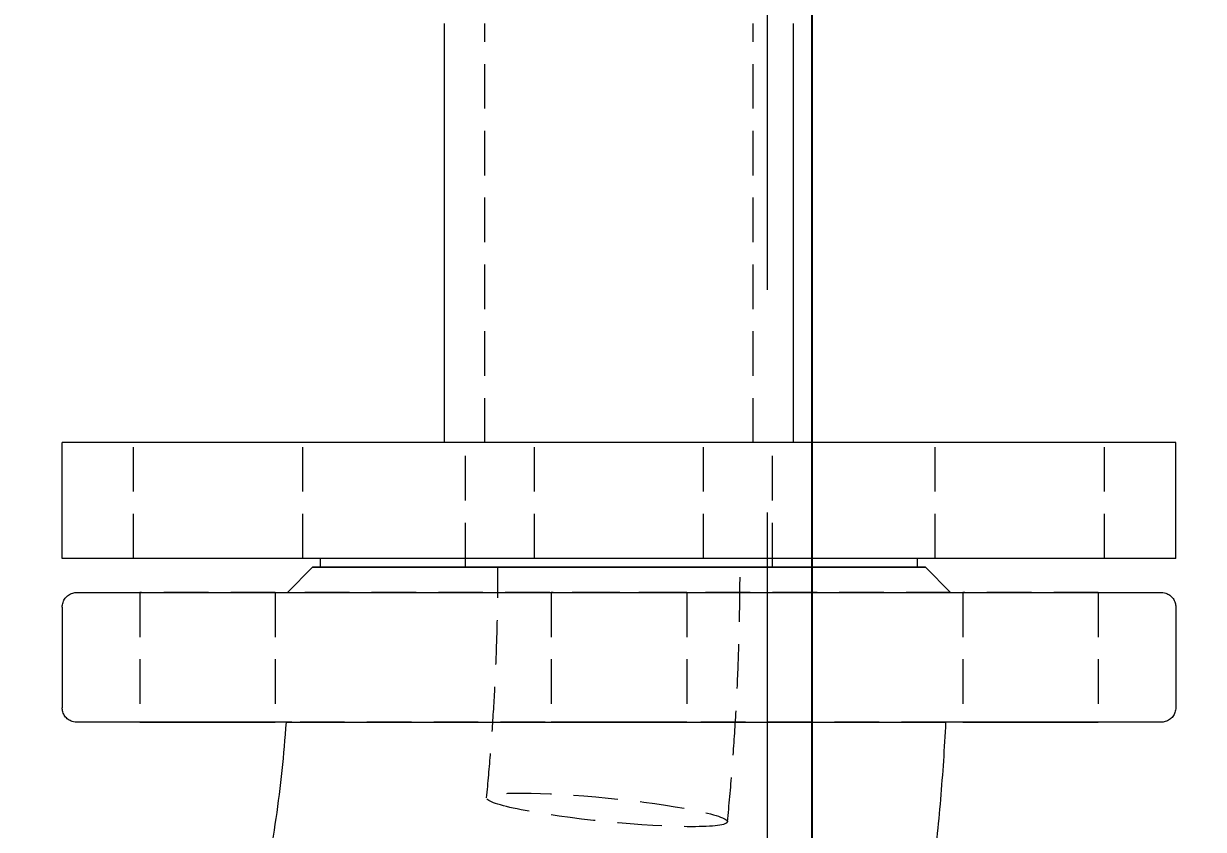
# Model space of a CAD drawing. Header units: millimetres. Extents: x -46397 to 283259, y -8690 to 23983.
# Drawn here: x 9963.4 to 10095.8, y 7825.6 to 7916.1 of the extents above; entities that cross this region are included whole.
import ezdxf

# ---------------------------------------------------------------- set-up
doc = ezdxf.new("R2010")
doc.units = ezdxf.units.MM
doc.linetypes.add('HIDDENX2', pattern=[0.75, 0.5, -0.25])
doc.layers.get('Defpoints').update_dxf_attribs({"lineweight": 0})
doc.layers.add('DUONGCHINH', color=7, linetype='Continuous', lineweight=25)
doc.layers.add('PHANTOM 2', color=8, linetype='Continuous', lineweight=0)
doc.styles.add('GHI CHÚ 1', font='isocp_IV25.ttf', dxfattribs={"width": 0.8})
doc.dimstyles.new('1-30SCALE', dxfattribs={"dimtxt": 75, "dimasz": 75, "dimexe": 37.5, "dimexo": 30, "dimgap": 30, "dimtad": 1, "dimtoh": 1, "dimdec": 0, "dimdsep": 46, "dimtxsty": 'GHI CHÚ 1', "dimcen": 0.09, "dimclrd": 256, "dimclre": 256, "dimclrt": 2, "dimadec": 0, "dimazin": 0, "dimtfac": 1, "dimtdec": 0, "dimtofl": 0, "dimtmove": 0, "dimatfit": 3, "dimfxl": 1, "dimlwd": 0, "dimlwe": 0, "dimarcsym": 0})

# ---------------------------------------------------------------- blocks, each defined once
blk = doc.blocks.new('A$C3d023de0')
at = {"color": 3, "linetype": 'HIDDENX2', "lineweight": 0, "ltscale": 100, "extrusion": (0, 1, 0)}
blk.add_line((600.0000000000546, 1954.614315794977), (600.0000000000546, 454.6143157949773), dxfattribs=at)
at = {"layer": 'DUONGCHINH', "color": 2, "ltscale": 10, "extrusion": (0, 1, 0)}
blk.add_line((605.0000000000546, 1954.614315794977), (605.0000000000546, 454.6143157949773), dxfattribs=at)
blk = doc.blocks.new('q kjekjas ad')
at = {"color": 2, "linetype": 'Continuous', "lineweight": 0, "ltscale": 10, "extrusion": (0, 1, 0)}
for p, q in [((-4436.23864422497, 1587.470387759444), (-4436.23864422497, 1634.512641280577)), ((-4397.036766290694, 1587.470387759444), (-4397.036766290694, 1634.512641280577)), ((-4354.137705257832, 1587.470387759444), (-4479.137705257832, 1587.470387759444)), ((-4479.137705257832, 1574.470387759444), (-4479.137705257832, 1587.470387759444)), ((-4354.137705257832, 1574.470387759444), (-4354.137705257832, 1587.470387759444)), ((-4354.137705257832, 1574.470387759444), (-4479.137705257832, 1574.470387759444)), ((-4451.03987917109, 1573.470228594895), (-4453.865730246936, 1570.644351370785)), ((-4450.137705257832, 1573.470387759444), (-4450.137705257832, 1574.470387759444)), ((-4383.137705257832, 1573.470387759444), (-4450.137705257832, 1573.470387759444)), ((-4382.235531344573, 1573.470546925455), (-4379.409654120391, 1570.644695849667)), ((-4479.137684640329, 1569.013576857447), (-4479.137632339582, 1557.709229031294)), ((-4354.137684638205, 1569.014155183111), (-4354.137632337428, 1557.709807356958))]:
    blk.add_line(p, q, dxfattribs=at)
at = {"color": 1, "linetype": 'HIDDENX2', "lineweight": 0, "ltscale": 10, "extrusion": (0, 1, 0)}
for p, q in [((-4431.691226384573, 1587.470387759444), (-4431.691226384573, 1634.512641280577)), ((-4401.584184131061, 1587.470387759444), (-4401.584184131061, 1634.512641280577)), ((-4471.13770525789, 1574.470387759444), (-4471.13770525789, 1587.470387759444)), ((-4452.13770525789, 1574.470387759444), (-4452.13770525789, 1587.470387759444)), ((-4433.887705257832, 1573.470387759444), (-4433.887705257832, 1587.470387759444)), ((-4426.13770525789, 1574.470387759444), (-4426.13770525789, 1587.470387759444)), ((-4407.13770525789, 1574.470387759444), (-4407.13770525789, 1587.470387759444)), ((-4399.387705257832, 1573.470387759444), (-4399.387705257832, 1587.470387759444)), ((-4381.13770525789, 1574.470387759444), (-4381.13770525789, 1587.470387759444)), ((-4362.13770525789, 1574.470387759444), (-4362.13770525789, 1587.470387759444)), ((-4383.137705257832, 1573.470387759444), (-4383.137705257832, 1574.470387759444)), ((-4470.442040009628, 1570.644051871423), (-4470.441972622124, 1556.078834480024)), ((-4455.224648705014, 1570.644122276288), (-4455.22458131751, 1556.078904884889)), ((-4453.865730246936, 1570.644351370785), (-4453.865953052446, 1570.644128563232)), ((-4424.246387835447, 1570.644479329523), (-4424.246320447914, 1556.079261938125)), ((-4409.028996530833, 1570.644549734381), (-4409.0289291433, 1556.07933234299)), ((-4379.409654120391, 1570.644695849667), (-4379.409431312844, 1570.644473044165)), ((-4378.050735660247, 1570.644479329523), (-4378.050668272743, 1556.079261938125)), ((-4362.833344355633, 1570.644549734381), (-4362.833276968129, 1556.07933234299)), ((-4424.246320448903, 1556.079261938125), (-4424.246320446924, 1556.078834480024)), ((-4409.02892914429, 1556.07933234299), (-4409.028929142311, 1556.078904884889))]:
    blk.add_line(p, q, dxfattribs=at)
at = {"color": 1, "linetype": 'HIDDENX2', "lineweight": 0, "ltscale": 10, "extrusion": (0, 0, -1)}
for centre, major_axis, ratio, start_param, end_param in [((-4416.637705257832, 1573.470387759444), (34.40217391363024, 0.0001591652820395567), 4.626605354576246e-06, -4.626527231543776e-06, 3.141597280273642), ((-4416.637705257832, 1573.470387759444), (13.58695652197041, 6.286148554175233e-05), 4.626605334244924e-06, -2.356194490024912, 3.926990817154674), ((-4416.637692182616, 1570.644300802902), (37.22826087019889, 0.0001722404703844012), 4.626605334244926e-06, -2.356194490024912, 3.926990817154674), ((-4416.637624794617, 1556.07886968246), (7.608695652303428, 3.52024319033813e-05), 4.626605334244925e-06, -2.356194490024912, 3.926990817154674)]:
    blk.add_ellipse(centre, major_axis=major_axis, ratio=ratio, start_param=start_param, end_param=end_param, dxfattribs=at)
at = {"color": 2, "linetype": 'Continuous', "lineweight": 0, "ltscale": 10, "extrusion": (0, 0, -1)}
for centre, major_axis, ratio, start_param, end_param in [((-4416.637705257832, 1573.470387759451), (-34.40217391362766, -0.0001591652887240274), 4.626605257947365e-06, 4.646337294130959e-06, 0.7853981831399982), ((-4416.637705257832, 1573.470387759444), (34.40217391362891, 0.0001591652817080908), 4.626605344890061e-06, -2.356194490181482, -4.626605798030425e-06), ((-4462.833276969817, 1556.07886968246), (7.608695652303428, 3.52024319033813e-05), 4.626605334244925e-06, -2.356194490024912, 3.926990817154674), ((-4416.637624795607, 1556.079297140561), (7.608695652303428, 3.52024319033813e-05), 4.626605334244925e-06, -2.356194490024912, 3.926990817154674), ((-4370.441972620407, 1556.079297140561), (7.608695652303428, 3.52024319033813e-05), 4.626605334244925e-06, -2.356194490024912, 3.926990817154674)]:
    blk.add_ellipse(centre, major_axis=major_axis, ratio=ratio, start_param=start_param, end_param=end_param, dxfattribs=at)
at = {"color": 1, "linetype": 'HIDDENX2', "lineweight": 0, "ltscale": 10}
for centre, major_axis, ratio, start_param, end_param in [((-4462.833344357321, 1570.644087073859), (7.608695652303428, 3.520243190338494e-05), 4.626605334244925e-06, 2.35619449002486, 8.639379797204446), ((-4416.637692183111, 1570.644514531959), (7.608695652303428, 3.520243190338494e-05), 4.626605334244925e-06, 2.35619449002486, 8.639379797204446), ((-4416.637692182121, 1570.644087073859), (7.608695652303428, 3.520243190338494e-05), 4.626605334244925e-06, 2.35619449002486, 8.639379797204446), ((-4370.44204000794, 1570.644514531959), (7.608695652303428, 3.520243190338494e-05), 4.626605334244925e-06, 2.35619449002486, 8.639379797204446), ((-4417.98396256633, 1546.240855547847), (13.52036422264302, -1.343554547065469), 0.09840566186599195, -2.351305229881283, 3.931880077298303)]:
    blk.add_ellipse(centre, major_axis=major_axis, ratio=ratio, start_param=start_param, end_param=end_param, dxfattribs=at)
at = {"color": 2, "linetype": 'Continuous', "lineweight": 0, "ltscale": 10}
blk.add_ellipse((-4304.422531146614, 1486.51490436669), major_axis=(-0.0006286148537314563, 67.93478260766828), ratio=0.7071067811714504, start_param=1.545626100413426e-15, end_param=1.570789783786929, dxfattribs=at)
at = {"color": 1, "linetype": 'HIDDENX2', "lineweight": 0, "ltscale": 10}
for points, knots in [([(-4431.504326788971, 1547.584410094903), (-4431.334038920264, 1549.298039074492), (-4431.180645174783, 1551.015292733216), (-4430.90779367357, 1554.455607108153), (-4430.788335919031, 1556.178667781991), (-4430.583471353544, 1559.629148754386), (-4430.498064543499, 1561.356569010772), (-4430.361383996875, 1564.814317936747), (-4430.310110260849, 1566.544646564318), (-4430.241745146021, 1570.006758505042), (-4430.224653767509, 1571.738541776263), (-4430.224661779794, 1573.470324897949)], [1.431176529643346, 1.431176529643346, 1.431176529643346, 1.431176529643346, 1.459101797675256, 1.459101797675256, 1.487027065707166, 1.487027065707166, 1.514952333739077, 1.514952333739077, 1.542877601770987, 1.542877601770987, 1.570802869802898, 1.570802869802898, 1.570802869802898, 1.570802869802898]), ([(-4404.463598343689, 1544.897301000776), (-4404.275450844958, 1546.790653761054), (-4404.106023535453, 1548.687459982779), (-4403.804713264632, 1552.486603661229), (-4403.672830307944, 1554.388941086952), (-4403.44668977824, 1558.197767629994), (-4403.352432208747, 1560.104256715902), (-4403.201600421889, 1563.920004177766), (-4403.145026206883, 1565.82926252202), (-4403.069595943409, 1569.649164187853), (-4403.050739896047, 1571.559807477563), (-4403.050748735841, 1573.470450620924)], [1.431176529643347, 1.431176529643347, 1.431176529643347, 1.431176529643347, 1.459101797675257, 1.459101797675257, 1.487027065707168, 1.487027065707168, 1.514952333739078, 1.514952333739078, 1.542877601770988, 1.542877601770988, 1.570802869802899, 1.570802869802899, 1.570802869802899, 1.570802869802899]), ([(-4379.93927599836, 1556.079028520318), (-4380.90510877379, 1556.079020674966), (-4381.89271829449, 1556.079012861861), (-4384.83586377016, 1556.078990177433), (-4386.849550214654, 1556.07897540064), (-4390.991991500516, 1556.078946433088), (-4393.127536830638, 1556.078932194847), (-4397.485268150427, 1556.078904489521), (-4399.714597546321, 1556.078890977027), (-4404.230330234132, 1556.078864898154), (-4406.524135937769, 1556.078852289036), (-4411.138504153118, 1556.078828179459), (-4413.466630765732, 1556.078816639485), (-4418.118971951277, 1556.078794816167), (-4420.450812872616, 1556.078784497047), (-4425.079965256533, 1556.078765246879), (-4427.38486505521, 1556.078756284274), (-4431.929971715435, 1556.078739860335), (-4434.1776291407, 1556.078732372065), (-4438.578938061051, 1556.078718990262), (-4440.739804398589, 1556.078713074785), (-4444.939454000152, 1556.078702911043), (-4446.98512153505, 1556.078698646124), (-4450.686034480372, 1556.07869225194), (-4452.363400789531, 1556.078689915863), (-4453.975852752628, 1556.078688250062)], [58.70929232213779, 58.70929232213779, 58.70929232213779, 58.70929232213779, 62.33810433579351, 62.33810433579351, 69.31728916935208, 69.31728916935208, 76.29647365127187, 76.29647365127187, 83.27565791339194, 83.27565791339194, 90.25484203773046, 90.25484203773046, 97.23402608002982, 97.23402608002982, 104.2132100822546, 104.2132100822546, 111.1923940801654, 111.1923940801654, 118.1715781088728, 118.1715781088728, 125.150762208199, 125.150762208199, 132.1299464295349, 132.1299464295349, 138.2528651748035, 138.2528651748035, 138.2528651748035, 138.2528651748035]), ([(-4379.938826267055, 1556.079252201052), (-4379.938684288325, 1556.07924543001), (-4380.025787196966, 1556.079238251376), (-4380.273206401645, 1556.07922753477), (-4380.360719808814, 1556.079224330359), (-4380.565391341574, 1556.079217814942), (-4380.682194333349, 1556.079214512989), (-4381.075134126353, 1556.079204477064), (-4381.393701187306, 1556.079197613348), (-4382.141978155269, 1556.079183546004), (-4382.571690294426, 1556.079176342384), (-4383.300476178178, 1556.079165279407), (-4383.557465825957, 1556.07916154874), (-4384.100020577782, 1556.079154000035), (-4384.386447370809, 1556.079150171165), (-4385.878891946835, 1556.079130965489), (-4387.262593993393, 1556.07911540912), (-4389.61345712177, 1556.079091796237), (-4390.443296148325, 1556.079083878547), (-4391.759250765637, 1556.079071930042), (-4392.210953014786, 1556.079067925428), (-4393.129366395355, 1556.079059971336), (-4393.596740669716, 1556.079056015347), (-4395.973714579944, 1556.079036338837), (-4398.002484260447, 1556.079020925601), (-4400.697391265247, 1556.079002068924), (-4401.244391016109, 1556.078998318269), (-4402.354719326162, 1556.078990859052), (-4402.91900046714, 1556.078987144734), (-4404.618277246191, 1556.078976184865), (-4405.765066790773, 1556.078969084811), (-4409.246142881166, 1556.078948387811), (-4411.620743444102, 1556.078935388199), (-4414.658624987584, 1556.078920170417), (-4415.270007901447, 1556.078917177998), (-4416.486224125634, 1556.078911364006), (-4417.092756224243, 1556.07890853376), (-4418.90769985161, 1556.078900269684), (-4420.111469703726, 1556.078895061917), (-4422.506750194385, 1556.078885243507), (-4423.698261072015, 1556.078880632849), (-4425.476160072809, 1556.078874173116), (-4426.067229063105, 1556.078872096048), (-4427.246174452244, 1556.078868097415), (-4427.833303726744, 1556.078866178876), (-4430.728361370333, 1556.078857080989), (-4432.941288325062, 1556.078851283775), (-4436.108718831238, 1556.078844770542), (-4437.139022681338, 1556.078842965813), (-4438.644865630806, 1556.078840827664), (-4439.138102076628, 1556.078840213297), (-4440.101206503896, 1556.078839186077), (-4440.572054733726, 1556.078838771806), (-4442.873568949115, 1556.078837189743), (-4444.547561131301, 1556.078837475921), (-4446.80454933428, 1556.07884026238), (-4447.51655544783, 1556.078841597337), (-4448.82440596947, 1556.078845011856), (-4449.423968133808, 1556.078847092373), (-4450.516682600952, 1556.078851984006), (-4451.009831462638, 1556.078854795152), (-4451.888930263143, 1556.078861153474), (-4452.275616543455, 1556.078864709445), (-4452.911293411016, 1556.078872268372), (-4453.1662265544, 1556.078876188811), (-4453.369948555395, 1556.078880389025)], [0.1090795721777558, 0.1090795721777558, 0.1090795721777558, 0.1090795721777558, 0.1131185865751582, 0.1131185865751582, 0.1147820952012635, 0.1147820952012635, 0.1164456038273688, 0.1164456038273688, 0.1197726210795793, 0.1197726210795793, 0.1230996383317898, 0.1230996383317898, 0.1247631469578951, 0.1247631469578951, 0.1264266555840004, 0.1264266555840004, 0.1330806900884215, 0.1330806900884215, 0.136407707340632, 0.136407707340632, 0.1380712159667373, 0.1380712159667373, 0.1397347245928426, 0.1397347245928426, 0.1463887590972636, 0.1463887590972636, 0.1480522677233689, 0.1480522677233689, 0.1497157763494742, 0.1497157763494742, 0.1530427936016847, 0.1530427936016847, 0.1596968281061058, 0.1596968281061058, 0.161360336732211, 0.161360336732211, 0.1630238453583163, 0.1630238453583163, 0.1663508626105268, 0.1663508626105268, 0.1696778798627373, 0.1696778798627373, 0.1713413884888426, 0.1713413884888426, 0.1730048971149478, 0.1730048971149478, 0.1796589316193687, 0.1796589316193687, 0.1829859488715792, 0.1829859488715792, 0.1846494574976845, 0.1846494574976845, 0.1863129661237897, 0.1863129661237897, 0.1929670006282107, 0.1929670006282107, 0.1962940178804212, 0.1962940178804212, 0.1996210351326317, 0.1996210351326317, 0.2029480523848422, 0.2029480523848422, 0.2062750696370527, 0.2062750696370527, 0.2093661386904033, 0.2093661386904033, 0.2093661386904033, 0.2093661386904033])]:
    blk.add_open_spline(points, degree=3, knots=knots, dxfattribs=at)
at = {"color": 2, "linetype": 'Continuous', "lineweight": 0, "ltscale": 10}
for points, knots in [([(-4479.137684640329, 1569.013576857447), (-4479.137685455731, 1569.189822199936), (-4479.108352514362, 1569.368338236432), (-4478.996575816738, 1569.699278271793), (-4478.91373697159, 1569.856236105043), (-4478.705435921001, 1570.132806285503), (-4478.577352097636, 1570.255835848635), (-4478.292533615866, 1570.452902107434), (-4478.132254514057, 1570.529392794888), (-4477.883802115888, 1570.602256231854), (-4477.799349956302, 1570.619930102999), (-4477.671461883467, 1570.636303579762), (-4477.628292748734, 1570.64009028647), (-4477.571710753633, 1570.642800994567), (-4477.557893925608, 1570.643283949248), (-4477.540737555391, 1570.643680703964), (-4477.536589868745, 1570.643759251914), (-4477.531164470362, 1570.643844821032), (-4477.529485375824, 1570.643868287283), (-4477.524959649978, 1570.643925876189), (-4477.52266348133, 1570.643947263539), (-4477.517628169589, 1570.643989689459), (-4477.516140046442, 1570.643995470535), (-4477.513577241712, 1570.644007677038), (-4477.512821867393, 1570.644009962671), (-4477.510393484234, 1570.64401745917), (-4477.5099252855, 1570.644017439517), (-4477.507852493698, 1570.644020551554), (-4477.507290962123, 1570.644020552878), (-4477.503470817814, 1570.644022818706), (-4477.499146036367, 1570.644024071036), (-4477.473095732945, 1570.644029626194), (-4477.435079085932, 1570.644033815202), (-4477.226350846613, 1570.64404958918), (-4476.939689610939, 1570.644061669977), (-4476.103999965213, 1570.644086753557), (-4475.554530393943, 1570.644099792167), (-4474.201762872632, 1570.644126648978), (-4473.396271639765, 1570.644140511096), (-4471.542861447582, 1570.644168831284), (-4470.49190613252, 1570.644183335768), (-4468.162163434579, 1570.644212748288), (-4466.879557441891, 1570.644227704535), (-4464.104105219012, 1570.644257822823), (-4462.606709470041, 1570.644273034231), (-4459.422033768322, 1570.644303462366), (-4457.729533394653, 1570.644318728962), (-4454.177500893042, 1570.644349066926), (-4452.312146123761, 1570.644364188018), (-4448.439453207277, 1570.644394036972), (-4446.425766762783, 1570.644408813772), (-4442.283325476921, 1570.644437781324), (-4440.14778014677, 1570.644452019558), (-4435.790048826981, 1570.644479724884), (-4433.560719431087, 1570.644493237385), (-4429.044986743276, 1570.644519316258), (-4426.751181039639, 1570.644531925376), (-4422.136812824261, 1570.644556034946), (-4419.808686211676, 1570.64456757492), (-4415.156345026131, 1570.644589398245), (-4412.824504104792, 1570.644599717365), (-4408.195351720875, 1570.644618967526), (-4405.890451922198, 1570.644627930131), (-4401.345345262002, 1570.644644354077), (-4399.097687836707, 1570.64465184234), (-4394.696378916356, 1570.644665224143), (-4392.535512578819, 1570.64467113962), (-4388.335862977285, 1570.644681303362), (-4386.290195442416, 1570.644685568288), (-4382.347415621392, 1570.644692380345), (-4380.44384014071, 1570.644694938652), (-4376.809763613943, 1570.644698309472), (-4375.073305419617, 1570.644699127522), (-4371.795707310055, 1570.644699012795), (-4370.249194611883, 1570.644698079836), (-4367.371163546341, 1570.644694481067), (-4366.034927402332, 1570.644691809357), (-4363.594298976212, 1570.644684773855), (-4362.485905966139, 1570.644680398524), (-4360.51476514581, 1570.644670018759), (-4359.648786316538, 1570.644663997315), (-4358.173044983181, 1570.644650409726), (-4357.560863973835, 1570.644642821309), (-4356.599917050014, 1570.644626204325), (-4356.249582376069, 1570.644617148922), (-4355.94234403508, 1570.644603379646), (-4355.874995897728, 1570.644599208252), (-4355.809291708167, 1570.64459282891), (-4355.793272141484, 1570.644590714714), (-4355.777523808734, 1570.644587494651), (-4355.773678839119, 1570.644586449343), (-4355.768906018318, 1570.644584419788), (-4355.769561661204, 1570.644589159965), (-4355.764044329495, 1570.644577804276), (-4355.765704625141, 1570.644606740207), (-4355.75558627717, 1570.644534594845), (-4355.754463779333, 1570.644525957563), (-4355.752039866202, 1570.644503487492), (-4355.750908878137, 1570.644492169748), (-4355.748292176228, 1570.644462440585), (-4355.746790911449, 1570.644443797151), (-4355.741797972994, 1570.644373411094), (-4355.737777270348, 1570.644305333684), (-4355.725444243464, 1570.644044512046), (-4355.716613267636, 1570.643792052331), (-4355.696563704289, 1570.643050930943), (-4355.68515363874, 1570.64251017254), (-4355.639589117811, 1570.639868765495), (-4355.605401336245, 1570.636804408525), (-4355.468937290017, 1570.620216499752), (-4355.36721785253, 1570.597892103033), (-4355.102869517199, 1570.512881294097), (-4354.943467758509, 1570.431437212166), (-4354.663331353571, 1570.225647617481), (-4354.538814997562, 1570.099089808435), (-4354.338362719078, 1569.816707593294), (-4354.259946619655, 1569.657359508266), (-4354.162054892076, 1569.337861177686), (-4354.137685383001, 1569.175140103893), (-4354.137684638175, 1569.014155183111)], [0, 0, 0, 0, 0.528736035351584, 0.528736035351584, 1.047920834258498, 1.047920834258498, 1.567448512720065, 1.567448512720065, 2.086963859629462, 2.086963859629462, 2.344199400487086, 2.344199400487086, 2.473781922068378, 2.473781922068378, 2.514623021308311, 2.514623021308311, 2.527887776243063, 2.527887776243063, 2.53444474219943, 2.53444474219943, 2.547746774263544, 2.547746774263544, 2.57417704798397, 2.57417704798397, 2.606475015385434, 2.606475015385434, 2.703305752681467, 2.703305752681467, 2.993692897281899, 2.993692897281899, 3.864856197828053, 3.864856197828053, 6.478894592275203, 6.478894592275203, 13.48298006767854, 13.48298006767854, 20.46288930154102, 20.46288930154102, 27.4421459313066, 27.4421459313066, 34.42135117373466, 34.42135117373466, 41.40054404425196, 41.40054404425196, 48.37973247700067, 48.37973247700067, 55.35891892007548, 55.35891892007548, 62.33810433614352, 62.33810433614352, 69.31728916970317, 69.31728916970317, 76.29647365162282, 76.29647365162282, 83.27565791374302, 83.27565791374302, 90.25484203808185, 90.25484203808185, 97.23402608038062, 97.23402608038062, 104.2132100826049, 104.2132100826049, 111.1923940805157, 111.1923940805157, 118.1715781092244, 118.1715781092244, 125.1507622085507, 125.1507622085507, 132.1299464298862, 132.1299464298862, 139.1091308470625, 139.1091308470625, 146.0883155762496, 146.0883155762496, 153.0675008164854, 153.0675008164854, 160.0466869414043, 160.0466869414043, 167.0258747342581, 167.0258747342581, 174.0050660972421, 174.0050660972421, 180.9842667627294, 180.9842667627294, 187.9635014391234, 187.9635014391234, 190.8758352381845, 190.8758352381845, 192.2958980441453, 192.2958980441453, 192.987401961034, 192.987401961034, 193.50602231085, 193.50602231085, 193.6034363815464, 193.6034363815464, 193.6131910582514, 193.6131910582514, 193.6197368882508, 193.6197368882508, 193.6262952959769, 193.6262952959769, 193.6395783729734, 193.6395783729734, 193.6659662031087, 193.6659662031087, 193.7002482063104, 193.7002482063104, 193.8030711519722, 193.8030711519722, 194.1126827852429, 194.1126827852429, 194.6361163350451, 194.6361163350451, 195.1554829233583, 195.1554829233583, 195.6750039879445, 195.6750039879445, 196.1579587574893, 196.1579587574893, 196.1579587574893, 196.1579587574893]), ([(-4453.975852752628, 1556.078688250062), (-4454.201347703842, 1556.0786880171), (-4454.425585364341, 1556.078687797126), (-4456.465553363523, 1556.078685904933), (-4458.202011557907, 1556.078685086883), (-4461.479609667469, 1556.07868520161), (-4463.026122365642, 1556.078686134577), (-4465.904153431213, 1556.078689733346), (-4467.240389575221, 1556.078692405048), (-4469.681018001342, 1556.078699440557), (-4470.789411011472, 1556.078703815889), (-4472.760551831801, 1556.078714195646), (-4473.626530661102, 1556.07872021709), (-4475.102271994459, 1556.078733804687), (-4475.714453003835, 1556.078741393103), (-4476.675399927684, 1556.078758010088), (-4477.025734601659, 1556.07876706549), (-4477.332972942648, 1556.078780834767), (-4477.400321080029, 1556.078785006161), (-4477.466025269561, 1556.078791385502), (-4477.482044836273, 1556.078793499699), (-4477.497793169023, 1556.078796719754), (-4477.501638138638, 1556.078797765062), (-4477.506410959439, 1556.078799794617), (-4477.505755316524, 1556.07879505444), (-4477.511272648262, 1556.078806410136), (-4477.509612352616, 1556.078777474206), (-4477.519730700587, 1556.07884961956), (-4477.520853198424, 1556.078858256842), (-4477.523277111555, 1556.07888072692), (-4477.52440809962, 1556.078892044665), (-4477.5270248015, 1556.078921773827), (-4477.528526066308, 1556.078940417254), (-4477.533519004734, 1556.079010803311), (-4477.537539707409, 1556.079078880728), (-4477.549872734264, 1556.079339702359), (-4477.558703710121, 1556.079592162081), (-4477.578753273439, 1556.080333283462), (-4477.590163339017, 1556.080874041865), (-4477.635727859946, 1556.08351544891), (-4477.669915641512, 1556.086579805888), (-4477.80637968771, 1556.103167714653), (-4477.908099125169, 1556.125492111365), (-4478.1724474605, 1556.210502920287), (-4478.33184921919, 1556.291947002217), (-4478.611985624157, 1556.497736596888), (-4478.736501980136, 1556.624294405934), (-4478.936954258679, 1556.906676621067), (-4479.015370358073, 1557.066024706088), (-4479.113262085652, 1557.38552303669), (-4479.137631594756, 1557.548244110498), (-4479.137632339553, 1557.709229031294)], [138.2528651748035, 138.2528651748035, 138.2528651748035, 138.2528651748035, 139.1091308467113, 139.1091308467113, 146.0883155758981, 146.0883155758981, 153.0675008161346, 153.0675008161346, 160.0466869410542, 160.0466869410542, 167.0258747339079, 167.0258747339079, 174.0050660968918, 174.0050660968918, 180.9842667623801, 180.9842667623801, 187.9635014387759, 187.9635014387759, 190.8758352380148, 190.8758352380148, 192.2958980440627, 192.2958980440627, 192.9874019609939, 192.9874019609939, 193.5060223108415, 193.5060223108415, 193.6034363815438, 193.6034363815438, 193.6131910582495, 193.6131910582495, 193.6197368882489, 193.6197368882489, 193.6262952959751, 193.6262952959751, 193.6395783729717, 193.6395783729717, 193.6659662031068, 193.6659662031068, 193.7002482063047, 193.7002482063047, 193.8030711519548, 193.8030711519548, 194.1126827851897, 194.1126827851897, 194.6361163349905, 194.6361163349905, 195.1554829233034, 195.1554829233034, 195.6750039878899, 195.6750039878899, 196.157958757489, 196.157958757489, 196.157958757489, 196.157958757489]), ([(-4354.137632337428, 1557.709807356958), (-4354.137631521997, 1557.533562014476), (-4354.166964463395, 1557.35504597798), (-4354.278741161019, 1557.024105942619), (-4354.361580006167, 1556.867148109362), (-4354.569881056756, 1556.590577928902), (-4354.697964880121, 1556.46754836577), (-4354.982783361891, 1556.270482106978), (-4355.1430624637, 1556.193991419517), (-4355.391514861869, 1556.121127982551), (-4355.475967021455, 1556.103454111406), (-4355.603855094261, 1556.08708063465), (-4355.647024228994, 1556.083293927935), (-4355.703606224124, 1556.080583219846), (-4355.717423052149, 1556.080100265164), (-4355.734579422366, 1556.079703510441), (-4355.738727109012, 1556.079624962491), (-4355.744152507395, 1556.07953939338), (-4355.745831601933, 1556.079515927122), (-4355.750357327779, 1556.079458338223), (-4355.752653496398, 1556.079436950873), (-4355.757688808168, 1556.079394524953), (-4355.759176931315, 1556.07938874387), (-4355.761739736045, 1556.079376537367), (-4355.762495110364, 1556.079374251742), (-4355.764923493523, 1556.079366755235), (-4355.765391692228, 1556.079366774888), (-4355.767464484059, 1556.079363662851), (-4355.768026015634, 1556.079363661527), (-4355.771846159914, 1556.079361395707), (-4355.776170941361, 1556.079360143369), (-4355.802221244812, 1556.079354588212), (-4355.840237891796, 1556.07935039921), (-4356.048966131086, 1556.079334625232), (-4356.33562736676, 1556.079322544436), (-4357.171317012457, 1556.079297460848), (-4357.720786583697, 1556.079284422238), (-4359.073554105009, 1556.079257565434), (-4359.879045337875, 1556.079243703316), (-4361.73245553, 1556.079215383128), (-4362.783410845062, 1556.079200878637), (-4365.113153542974, 1556.079171466117), (-4366.395759535662, 1556.07915650987), (-4369.171211758512, 1556.079126391582), (-4370.668607507483, 1556.079111180174), (-4373.853283209173, 1556.079080752046), (-4375.545783582842, 1556.079065485443), (-4378.174380432727, 1556.079043034559), (-4379.047551535972, 1556.079035763702), (-4379.93927599836, 1556.079028520318)], [0, 0, 0, 0, 0.528736035351584, 0.528736035351584, 1.047920834258392, 1.047920834258392, 1.567448512719959, 1.567448512719959, 2.086963859629355, 2.086963859629355, 2.344199400487647, 2.344199400487647, 2.473781922069621, 2.473781922069621, 2.514623021306773, 2.514623021306773, 2.527887776242244, 2.527887776242244, 2.534444742198549, 2.534444742198549, 2.547746774262745, 2.547746774262745, 2.574177047983223, 2.574177047983223, 2.606475015381732, 2.606475015381732, 2.703305752668784, 2.703305752668784, 2.993692897242386, 2.993692897242386, 3.864856197708137, 3.864856197708137, 6.478894591913933, 6.478894591913933, 13.48298006732444, 13.48298006732444, 20.46288930118763, 20.46288930118763, 27.44214593095298, 27.44214593095298, 34.42135117338176, 34.42135117338176, 41.40054404389932, 41.40054404389932, 48.37973247664848, 48.37973247664848, 55.3589189197241, 55.3589189197241, 58.70929232213779, 58.70929232213779, 58.70929232213779, 58.70929232213779]), ([(-4458.221698668756, 1529.689466362492), (-4457.789707122341, 1531.368012254134), (-4457.385904682887, 1533.067550569969), (-4456.636869431386, 1536.502905199428), (-4456.291636548151, 1538.238720547175), (-4455.661588453484, 1541.740776949417), (-4455.376773164433, 1543.507017117547), (-4454.869067321852, 1547.063955269507), (-4454.646176695416, 1548.854652429545), (-4454.263488559867, 1552.454446661373), (-4454.103690990421, 1554.263542956352), (-4453.975855842815, 1556.078777223229)], [1.221737019404079, 1.221737019404079, 1.221737019404079, 1.221737019404079, 1.271695576062714, 1.271695576062714, 1.32165413272135, 1.32165413272135, 1.371612689379986, 1.371612689379986, 1.421571246038621, 1.421571246038621, 1.471529802697257, 1.471529802697257, 1.471529802697257, 1.471529802697257]), ([(-4453.976243710349, 1556.078908472016), (-4453.976402164582, 1556.078915378472), (-4453.886045194027, 1556.078922664456), (-4453.562967921025, 1556.078936527781), (-4453.359950800485, 1556.078942980581), (-4452.834729229362, 1556.078956385922), (-4452.510713803495, 1556.07896336363), (-4451.378935014072, 1556.078984607477), (-4450.409292769153, 1556.078999308185), (-4448.93114404229, 1556.079018349737), (-4448.622089830867, 1556.079022191625), (-4447.976714966615, 1556.079029943619), (-4447.639564618032, 1556.079033862989), (-4446.592308506049, 1556.079045658233), (-4445.850481823902, 1556.079053528752), (-4443.498172748514, 1556.07907716075), (-4441.762053232436, 1556.079092942462), (-4439.377252794744, 1556.079112704167), (-4438.888079062279, 1556.079116669112), (-4437.895189812465, 1556.079124542463), (-4437.391928664991, 1556.079128447862), (-4435.862079256913, 1556.079140071968), (-4433.768865645601, 1556.079155325671), (-4431.570510810037, 1556.079170096877), (-4429.881812573673, 1556.079180992041), (-4429.312246077403, 1556.079184593167), (-4428.159546786541, 1556.079191733166), (-4427.574780566443, 1556.079195281571), (-4424.643363836658, 1556.079212704295), (-4422.267686070059, 1556.079225677662), (-4418.659679928562, 1556.079243732398), (-4417.449542764254, 1556.07924951474), (-4415.622808103071, 1556.07925782408), (-4415.010624565155, 1556.079260538587), (-4413.795106819511, 1556.079265788692), (-4413.190534048364, 1556.079268330228), (-4410.183323410689, 1556.079280627608), (-4407.827198545274, 1556.079289164241), (-4404.944251514418, 1556.079298204379), (-4404.370800524834, 1556.079299930141), (-4403.230294868903, 1556.079303214006), (-4402.6628146437, 1556.079304772727), (-4400.988929106155, 1556.07930914477), (-4399.904654790676, 1556.079311673733), (-4396.744329844281, 1556.079318133277), (-4394.75987775161, 1556.079320947501), (-4392.437790776836, 1556.079322533828), (-4391.982215267984, 1556.079322752463), (-4391.097022065544, 1556.07932299059), (-4390.666170926183, 1556.079323011014), (-4389.40830013121, 1556.07932278097), (-4388.615881147271, 1556.079322239908), (-4387.122468636138, 1556.07932038993), (-4386.421473046095, 1556.079319081022), (-4385.112670077884, 1556.079315680538), (-4384.502472534456, 1556.079313574177), (-4382.850174014544, 1556.079306189102), (-4381.97389399432, 1556.079299847021), (-4380.992026690103, 1556.079288239373), (-4380.720367302565, 1556.07928401453), (-4380.293520969368, 1556.079274852738), (-4380.141437319457, 1556.079269985275), (-4379.975581315695, 1556.07926079788), (-4379.938918189786, 1556.07925658489), (-4379.938826267055, 1556.079252201052)], [0.002551569617616184, 0.002551569617616184, 0.002551569617616184, 0.002551569617616184, 0.006654034504421077, 0.006654034504421077, 0.009981051756631618, 0.009981051756631618, 0.01330806900884216, 0.01330806900884216, 0.01996210351326324, 0.01996210351326324, 0.02162561213936851, 0.02162561213936851, 0.02328912076547378, 0.02328912076547378, 0.02661613801768432, 0.02661613801768432, 0.03327017252210541, 0.03327017252210541, 0.03493368114821067, 0.03493368114821067, 0.03659718977431595, 0.03659718977431595, 0.03992420702652649, 0.04325122427873703, 0.04325122427873703, 0.0449147329048423, 0.0449147329048423, 0.04657824153094758, 0.04657824153094758, 0.05323227603536869, 0.05323227603536869, 0.05655929328757923, 0.05655929328757923, 0.05822280191368451, 0.05822280191368451, 0.05988631053978977, 0.05988631053978977, 0.06654034504421084, 0.06654034504421084, 0.06820385367031612, 0.06820385367031612, 0.06986736229642139, 0.06986736229642139, 0.07319437954863192, 0.07319437954863192, 0.07984841405305297, 0.07984841405305297, 0.08151192267915823, 0.08151192267915823, 0.08317543130526349, 0.08317543130526349, 0.08650244855747401, 0.08650244855747401, 0.08982946580968454, 0.08982946580968454, 0.09315648306189506, 0.09315648306189506, 0.0998105175663161, 0.0998105175663161, 0.1031375348185266, 0.1031375348185266, 0.1064645520707372, 0.1064645520707372, 0.1090795721777558, 0.1090795721777558, 0.1090795721777558, 0.1090795721777558]), ([(-4382.880567170359, 1528.905648647517), (-4382.80480039565, 1529.350248861221), (-4382.730374466657, 1529.795189983735), (-4382.191107720486, 1533.080695841141), (-4381.779510761902, 1535.934314193953), (-4381.065790640161, 1541.662054635985), (-4380.763667738036, 1544.536176544498), (-4380.269126234838, 1550.298632144142), (-4380.076707668923, 1553.186965564186), (-4379.939215857274, 1556.079252896598)], [1.334302306164395, 1.334302306164395, 1.334302306164395, 1.334302306164395, 1.34271344430482, 1.34271344430482, 1.396365421819612, 1.396365421819612, 1.450017399334404, 1.450017399334404, 1.503669302677295, 1.503669302677295, 1.503669302677295, 1.503669302677295])]:
    blk.add_open_spline(points, degree=3, knots=knots, dxfattribs=at)
at = {"color": 1, "linetype": 'HIDDENX2', "lineweight": 0, "ltscale": 10}
blk.add_open_spline([(-4453.870309554535, 1556.078896028346), (-4453.941032124887, 1556.078900027751), (-4453.976145158114, 1556.078904176473), (-4453.976243710349, 1556.078908472016)], degree=3, dxfattribs=at)
at = {"color": 2, "linetype": 'Continuous', "lineweight": 0, "ltscale": 10}
blk.add_open_spline([(-4453.369948555395, 1556.078880389025), (-4453.604771666316, 1556.078885230469), (-4453.771553842351, 1556.078890443641), (-4453.870309554535, 1556.078896028346)], degree=3, dxfattribs=at)
blk = doc.blocks.new('*D1643')
at = {"layer": 'Defpoints', "color": 0, "transparency": 16777216}
for p in [(9680.335063557128, 8741.787352657557, -1.499105149169903), (11942.21015042092, 8741.787352657557), (10121.83506355341, 3758.55642547409, -1.499105149169903)]:
    blk.add_point(p, dxfattribs=at)
at = {"layer": 'PHANTOM 2', "linetype": 'Continuous', "lineweight": 0, "transparency": 16777216}
for p, q in [((9710.335063557128, 8741.787352657557), (11972.21015042092, 8741.787352657557)), ((11942.21015042092, 3848.556425474091), (11942.21015042092, 8651.787352657557)), ((10151.83506355341, 3758.55642547409), (11972.21015042092, 3758.556425474091))]:
    blk.add_line(p, q, dxfattribs=at)
at = {"layer": 'PHANTOM 2', "transparency": 16777216}
for points in [[(11927.21015042092, 8651.787352657557), (11957.21015042092, 8651.787352657557), (11942.21015042092, 8741.787352657557)], [(11927.21015042092, 3848.556425474091), (11957.21015042092, 3848.556425474091), (11942.21015042092, 3758.556425474091)]]:
    blk.add_solid(points, dxfattribs=at)
at = {"layer": 'PHANTOM 2', "color": 2, "transparency": 16777216, "insert": (11862.67242852742, 6250.171889065819), "char_height": 95, "attachment_point": 5, "rotation": 90, "style": 'GHI CHÚ 1'}
blk.add_mtext('4983', dxfattribs=at)

msp = doc.modelspace()

# ---------------------------------------------------------------- block references
for name, p in [('q kjekjas ad', (14446.83506355707, 6281.556425475453, -1.499105149169903)), ('A$C3d023de0', (9446.835063557062, 6281.556425475453, -1.499105149169903))]:
    msp.add_blockref(name, p)

# ---------------------------------------------------------------- dimensions: what is measured, and where the dimension line sits
at = {"layer": 'PHANTOM 2'}
dim = msp.add_linear_dim(base=(11942.21015042092, 8741.787352657557), p1=(10121.83506355341, 3758.556425474088, -1.499105149169903), p2=(9680.335063557124, 8741.787352657553, -1.499105149169903), angle=90, dimstyle='1-30SCALE', override={"dimtxt": 95, "dimasz": 90, "dimexe": 30, "dimtmove": 1}, dxfattribs=at)
dim.commit()
dim.dimension.update_dxf_attribs({"geometry": '*D1643', "text_midpoint": (11862.67242852742, 6250.171889065819)})

doc.saveas('drawing.dxf')
